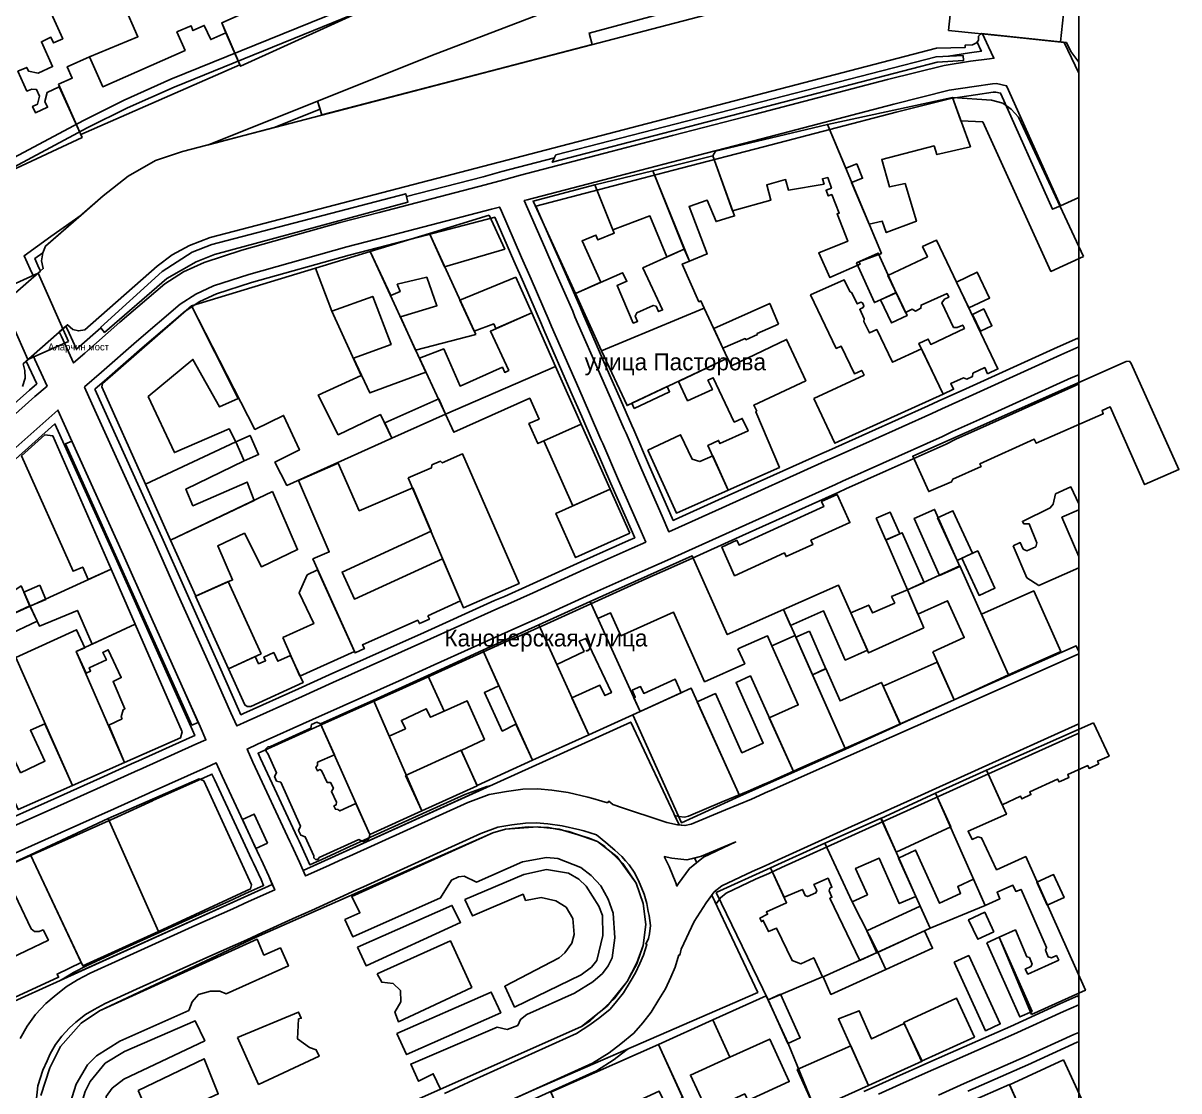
# Model space of a CAD drawing. Extents: x -1571 to 863, y -881 to 2148.
# Drawn here: x 424.8 to 835.6, y 137.2 to 516.7 of the extents above; entities that cross this region are included whole.
import ezdxf

# ---------------------------------------------------------------- set-up
doc = ezdxf.new("R2010")
doc.units = 0
for name, color, linetype in [('AREAS', 62, 'CONTINUOUS'), ('BRIDGES', 34, 'CONTINUOUS'), ('BUILDINGS_CONTEXT', 9, 'CONTINUOUS'), ('LABELS', 7, 'CONTINUOUS'), ('LAND_EDGE', 8, 'CONTINUOUS'), ('ROADS_CITY', 8, 'CONTINUOUS'), ('SIDEWALKS', 9, 'CONTINUOUS'), ('WATER', 5, 'CONTINUOUS')]:
    doc.layers.add(name, color=color, linetype=linetype)

msp = doc.modelspace()

# ---------------------------------------------------------------- linework, layer by layer
at = {"layer": 'AREAS'}
for points in [[(448.4, 504.7), (453.1, 494.1), (482.4, 507), (479.5, 513.6), (484.5, 515.8), (485.2, 514.1), (489.2, 515.9), (491.5, 510.9), (496.9, 513.3), (495.4, 516.8), (502.7, 520), (503.8, 522.7), (496.2, 539.2), (493.5, 538), (495.6, 533.3), (495.4, 531.1), (481.2, 524.2), (478.9, 524.4), (475.8, 530.5), (460.5, 523.5), (465.6, 511.9)], [(529.463, 489), (531, 484.1), (583.045, 497.639), (627.087, 509.15), (626, 513.2), (656.8, 521.5), (656.347, 523.584), (654.898, 526.667), (650.45, 535.767), (634.87, 530.135), (569.703, 505.086)], [(612.9, 467.3), (749.7, 502.9), (759.1, 503.5), (758.9, 505.2), (749.3, 504.8), (614.2, 469.9)], [(452.3, 408.6), (453.8, 406.8), (475.9, 426), (486.3, 431.9), (492.9, 434.5), (561.6, 453.1), (560.8, 456.1), (491.9, 438), (484.9, 435.3), (474.2, 428.4)], [(439.9, 367.2), (484.8, 267.2), (487.05, 268.164), (480.922, 281.953), (469.021, 308.455), (460.424, 327.847), (442.173, 368.174)], [(776.7, 330.9), (781.6, 319.6), (785.8, 316.8), (800, 323.1), (800, 327.1), (794, 341.1), (800, 343.7), (800, 345.9), (797.2, 351.9), (791.8, 349.4), (790.9, 345.8), (789.9, 344.4), (780, 339.6), (780.5, 338.7), (782.4, 338.7), (785.1, 332), (784.7, 330.6), (781.5, 329.2), (780.3, 329.8), (779.2, 332.1)], [(524.328, 215.56), (525.183, 213.584), (532.413, 216.861), (538.343, 219.574), (540.853, 220.678), (582.923, 239.755), (590.425, 242.514), (596.679, 243.631), (602.439, 244.391), (607.594, 244.506), (612.692, 244.062), (618.598, 243.203), (625.493, 241.637), (627.318, 241.18), (630.524, 240.185), (630.542, 240.239), (632.506, 239.588), (632.961, 240.147), (634.387, 238.986), (636.144, 238.441), (636.127, 238.387), (653.551, 232.607), (657.375, 231.825), (657.952, 231.753), (640.8, 268.3)], [(539.2, 198.1), (542, 192), (573.2, 205.8), (577.1, 212.1), (579.6, 213.3), (581.6, 213.5), (586, 211.4), (602.3, 218.6), (610.8, 220.1), (614.9, 219.8), (623, 216.6), (626.7, 213.8), (630.1, 210.1), (632.7, 205.3), (634.5, 200.4), (635.1, 191.6), (634.2, 184.5), (632.8, 181.6), (630.7, 178.9), (627.3, 176), (620.8, 171.9), (603.9, 164.4), (601.6, 162.6), (600.6, 160.4), (596.9, 159), (593.3, 159.9), (562.6, 146.7), (565.4, 140.6), (570.6, 143.3), (573.2, 137.8), (623.3, 160.1), (626.4, 162.1), (634.9, 169.9), (639.5, 176.1), (643, 182.7), (645.2, 188.9), (646.2, 196.4), (645.2, 203.8), (642.7, 211), (636, 220.4), (629, 225.8), (625.7, 227.1), (615.3, 230.2), (607.8, 231.1), (596.3, 230.2), (591.8, 228.9), (541.7, 206.3), (544.5, 200.5)], [(652.638, 220.545), (654.457, 217.009), (656.857, 211.118), (657.193, 210.025), (657.754, 210.902), (661.723, 216.273), (664.249, 218.334), (663.479, 219.974), (660.748, 219.31), (655.425, 219.975)], [(581.8, 205.2), (584.5, 199.4), (602.5, 207.1), (603.4, 204.9), (608.9, 205.9), (614.1, 204.7), (617.8, 202.5), (620.2, 198.5), (620.7, 192.8), (619.8, 189.7), (617.3, 186.3), (615.4, 184.5), (596, 174.4), (599.5, 167), (623.2, 178.5), (626.8, 181.2), (628.7, 183.6), (630.9, 192.4), (630.7, 199.5), (629.4, 202.8), (624.9, 210), (622.3, 212.4), (618.7, 214.6), (610.9, 215.9), (602.8, 214.1)], [(606.543, 137.702), (685.9, 172.2), (669.655, 206.815), (667.646, 204.098), (663.35, 197.373), (658.654, 187.619), (658.253, 185.458), (657.92, 185.519), (656.528, 181.203), (654.989, 177.575), (653.114, 173.496), (650.824, 169.677), (648.017, 165.144), (645.043, 161.399), (641.918, 157.695), (637.208, 153.882), (633.125, 150.766), (627.146, 147.002)], [(543.7, 188.3), (546.7, 181.7), (580.3, 197.1), (577.2, 203.1)], [(550.6, 178.8), (552.3, 175.8), (556.3, 175.4), (558.9, 172.9), (559.1, 168.8), (556.9, 165.2), (558.2, 161.8), (584.3, 174), (576.7, 190.5)], [(557.6, 157.6), (561.1, 150.1), (594.6, 165), (591.2, 172.3)], [(501, 156.2), (508.5, 139.5), (530, 149.5), (529, 151.8), (526.6, 152.6), (522.4, 155.7), (522.7, 162.8), (523.7, 163), (522.7, 165.2)], [(444.6, 126), (445.6, 125), (448.4, 125.3), (453.6, 127.7), (454.3, 135.2), (456.5, 138.2), (460.6, 141.4), (489.4, 155), (486, 162.1), (460.9, 151.2), (454, 147), (448.7, 140.5), (446.9, 137), (445.3, 131.9)], [(465.7, 137.3), (470.9, 125.5), (494.2, 136.1), (489.2, 148.6)]]:
    msp.add_lwpolyline(points, close=True, dxfattribs=at)
for points in [[(574.565, 136.238), (584.788, 141.049), (621.454, 157.598), (626.275, 160.634), (629.792, 163.318), (633.482, 166.305), (635.757, 169.001), (638.183, 172.056), (640.576, 175.923), (642.486, 179.104), (644.011, 182.425), (645.272, 185.397), (646.513, 189.245), (646.193, 189.4), (647.146, 191.381), (647.458, 193.062), (647.766, 195.99), (647.38, 199.543), (647.021, 200.977), (646.548, 203.818), (645.543, 207.082), (643.543, 211.991), (642.048, 214.899), (640.174, 217.588), (638.901, 219.03), (637.637, 220.462), (635.122, 222.709), (631.924, 225.518), (628.613, 228.214), (624.082, 229.62), (622.707, 229.963), (616.402, 231.397), (611.308, 232.138), (607.206, 232.494), (603.361, 232.409), (598.521, 231.769), (593.575, 230.886), (587.477, 228.645), (545.747, 209.722), (543.257, 208.626), (537.387, 205.939), (527.29, 201.365), (527.294, 201.355), (524.567, 200.131), (521.844, 198.897), (521.84, 198.906), (509.892, 193.542), (504.278, 190.935), (491.15, 185.123), (465.09, 173.341), (453.948, 168.214), (450.038, 166.166), (447.025, 164.358), (443.557, 161.601), (441.281, 159.588), (438.536, 156.671), (436.341, 153.632), (434.453, 150.371), (433.368, 147.929), (431.8, 144.518), (429.999, 138.943), (429.408, 133.457)], [(481, 96.8), (623.3, 160.1), (632.4, 167.3), (639.5, 176.1), (642.9, 182.4), (645.2, 188.9), (646.2, 196.4), (645.2, 203.8), (642.7, 211), (638, 218), (631.6, 224.1), (629, 225.8), (618.8, 229.4), (611.6, 230.8), (604.3, 231.1), (596.3, 230.2), (591.8, 228.9), (507.7, 191.8), (452, 165.6), (445.5, 161.3), (438.1, 153), (434.3, 145.4), (431.1, 135.6)], [(423.747, 155.829), (426.259, 160.168), (429.264, 164.329), (432.919, 168.212), (435.843, 170.799), (440.175, 174.242), (444.162, 176.634), (448.652, 178.986), (460.11, 184.259), (486.25, 196.077), (499.322, 201.865), (504.908, 204.458), (514.243, 208.649), (513.395, 210.609), (393.9, 156.5)], [(441.6, 132.8), (443.7, 139.6), (447.7, 146.5), (450.9, 149.7), (459.2, 154.9), (483.7, 165.8), (484.9, 168.9), (487.1, 171.5), (491.4, 172.7), (494.7, 172.7), (497, 171.7), (519.1, 181.6), (516.3, 188), (510.4, 185.5), (508, 191.1), (452, 165.6), (445.5, 161.3), (438.1, 153), (434.3, 145.4), (431.1, 135.6)]]:
    msp.add_lwpolyline(points, dxfattribs=at)
at = {"layer": 'BRIDGES'}
for points in [[(753.765, 514.153), (793.565, 510.053), (795.635, 530.147), (755.835, 534.247)], [(440.914, 403.62), (430.114, 427.82), (415.686, 421.38), (426.486, 397.18)]]:
    msp.add_lwpolyline(points, close=True, dxfattribs=at)
at = {"layer": 'BUILDINGS_CONTEXT'}
for points in [[(506.1, 585.9), (510.2, 576.8), (516.3, 579.6), (517.6, 576.8), (511.5, 574), (528.1, 537.6), (529, 538), (530.4, 534.9), (534.7, 536.9), (535.5, 535.2), (512.8, 524.9), (512, 526.6), (515.8, 528.3), (515.3, 529.6), (511.3, 532), (501.5, 527.7), (503.8, 522.7), (502.7, 520), (495.4, 516.8), (502.1, 501.4), (550.9, 523.6), (551.9, 526.6), (521.5, 593.2)], [(437.4, 495), (445.3, 477.2), (501.8, 501.9), (496.9, 513.3), (491.5, 510.9), (489.2, 515.9), (485.2, 514.1), (484.5, 515.8), (479.5, 513.6), (482.4, 507), (453.1, 494.1), (448.4, 504.7), (440.5, 501.2), (442.3, 497.2)], [(755.1, 490.3), (710.7, 480.7), (717.2, 465.2), (721.1, 466.7), (723.2, 461.6), (719.3, 460.1), (725.5, 445.3), (730.2, 446.3), (731.6, 442.3), (742.3, 446.3), (738.3, 459.7), (732.8, 458.5), (730, 468.3), (748.6, 473.1), (749.6, 470), (761.5, 472.8)], [(801.7, 433.8), (778.6, 483.3), (776, 486.2), (773, 488.3), (769, 489.3), (755.1, 490.3), (758.1, 482), (765.9, 481.7), (790.1, 428.5)], [(710.8, 461.8), (712.1, 458.1), (710.2, 457.3), (711, 455.3), (712.2, 455.8), (714.9, 449.2), (714.1, 448.9), (717.9, 439.2), (707.6, 435.1), (711.6, 426.3), (722.3, 431), (721.9, 431.9), (729.9, 434.9), (710.7, 480.7), (670.9, 471.2), (669.9, 469.6), (677, 450), (690.6, 453.8), (689.1, 459.2), (695.8, 461.1), (696.8, 457.4), (709.5, 459.5), (708.9, 461.4)], [(669.9, 469.6), (648.6, 464.2), (661.7, 432.1), (668, 434.7), (661.5, 451.5), (668, 453.8), (671.1, 446.2), (677.7, 448.2)], [(648.6, 464.2), (628, 459.3), (634.4, 443.3), (647.6, 448.2), (653.6, 433.7), (659.8, 436.4)], [(628, 459.3), (606.1, 453.5), (621.2, 420.6), (630.2, 424.7), (623.5, 439.4), (628.4, 441.4), (629.1, 439.7), (634.9, 442.1)], [(590.5, 448.5), (569.2, 442), (574.6, 430.1), (596, 436.4)], [(585.7, 406), (569.2, 442), (548.2, 435.6), (555.5, 419.9), (558.8, 421.3), (557.8, 423.9), (568.3, 426.4), (571.9, 416.3), (559, 412.3), (564.3, 400.5)], [(767.6, 392.1), (771.3, 393.8), (749.4, 439.6), (744.5, 437.3), (746.2, 433.7), (732.2, 427), (738.4, 413.9), (740.8, 415), (742, 414.4), (743.9, 415.4), (744, 416.5), (753.2, 420.6), (753.8, 419.3), (752.3, 418.6), (751.4, 417.3), (755.5, 408.6), (756.8, 408.5), (758.8, 409.4), (759.4, 408.2), (747.4, 402.5), (746.5, 404.4), (743.2, 402.9), (751.8, 384.9), (755.5, 386.6), (754.5, 388.6), (759.1, 390.7), (760.2, 390.2), (762.2, 391.1), (762.4, 392.3), (766.6, 394.3)], [(568, 392.7), (548.2, 435.6), (528.7, 429.6), (534.5, 414.3), (549.1, 419.6), (555.6, 402.5), (542.2, 397.7), (548.1, 385.3)], [(621.2, 420.6), (630.4, 400.2), (666.9, 415.4), (665.7, 418), (665, 417.7), (659.1, 431.1), (661.7, 432.1), (659.8, 436.4), (645.1, 429.8), (652.1, 414.8), (650.7, 414.2), (649.8, 416.1), (648.8, 416.4), (642.9, 413.7), (642.4, 412.6), (643.2, 410.7), (641.7, 410.1), (635.9, 423.5), (639.4, 425), (637.9, 428)], [(735.071, 420.841), (728.736, 434.966), (721.064, 431.525), (727.4, 417.4)], [(528.7, 429.6), (484.7, 416.2), (507.2, 372.3), (517.4, 377.3), (523, 365), (514.3, 360.7), (518.6, 352.4), (555.9, 369.2), (551.8, 377.6), (536.8, 370.4), (529.7, 384.5), (545, 391.5), (534.5, 414.3)], [(761, 415.5), (768.3, 419), (763.91, 428.157), (756.61, 424.657)], [(599.9, 426.4), (580, 418.2), (585.1, 407.2), (592.1, 409.8), (592.8, 408.2), (605.6, 413.7)], [(705.8, 383.3), (713.3, 367.4), (751.8, 384.9), (744.1, 401), (733.8, 396.2), (728.2, 407.8), (725.6, 406.6), (723.6, 410.7), (723.8, 411.6), (722.2, 415), (723.4, 415.7), (723.6, 416.3), (723.1, 417.3), (722.6, 417.5), (721.3, 416.9), (719.4, 420.9), (718.6, 421.3), (716.6, 425.5), (704.7, 420.1), (713.8, 401.1), (715.6, 401.9), (720.3, 392.1), (722.9, 393.3), (723.7, 391.6)], [(729.588, 418.426), (733.506, 410.187), (739, 412.8), (735.082, 421.039)], [(453, 388.6), (452.8, 387.4), (468.3, 352.8), (500.4, 367.9), (498.1, 372.5), (478.6, 364.1), (469.3, 384), (485.2, 397.2), (494.6, 380.3), (501.3, 383.3), (484.7, 416.2)], [(666.9, 415.4), (630.4, 400.2), (639.5, 380.8), (675.2, 397.7)], [(693.3, 409.7), (690.2, 417.1), (670.3, 408.2), (673.5, 401.2), (681.5, 404.6), (681.7, 404.2), (685.8, 406.1), (685.7, 406.4)], [(762.2, 413.2), (765.1, 407.2), (769.126, 409.146), (766.226, 415.146)], [(575, 377.7), (614, 394.7), (605.6, 413.7), (590.9, 407.2), (597.4, 393.3), (596, 392.6), (595.2, 394.4), (580.1, 387.7), (574.3, 400.9), (565.7, 397.6)], [(685.6, 378.8), (684.5, 380.9), (703, 389.6), (696.2, 404.3), (676.6, 394.9), (675.2, 397.7), (657.7, 389.4), (661, 382.5), (669.8, 386.5), (668.2, 389.8), (670.1, 390.7), (677.6, 374.9), (680.4, 376.2), (682.5, 371.8), (672.5, 367.3), (672, 368.4), (668.2, 366.6), (675.4, 350.7), (693.6, 358.8), (685.2, 378.6)], [(623.2, 374.2), (614, 394.7), (575, 377.7), (577.9, 371.3), (604.9, 383.4), (608.2, 376), (604.6, 374.4), (607.8, 367.3)], [(816.9, 396.5), (741, 362.8), (746.7, 350.2), (754.8, 353.7), (755.2, 354.6), (765.3, 359.1), (764.9, 360.1), (784.2, 368.8), (784.9, 367.4), (808.7, 377.9), (808.3, 379), (811.2, 380.3), (823.4, 352.7), (835.6, 358.1), (818.6, 395.8), (818, 396.6)], [(642, 379.8), (654.6, 385.7), (653.747, 387.522), (641.147, 381.622)], [(555.856, 369.181), (575, 377.7), (572.544, 383.219), (553.4, 374.7)], [(609.874, 368.258), (620.2, 345.1), (633.526, 351.042), (623.2, 374.2)], [(432.6, 370.4), (424.2, 362.9), (442.6, 321.9), (446, 323.4), (448, 319), (456.1, 322.7), (435.4, 370)], [(500.382, 367.942), (503.4, 361.1), (508.518, 363.358), (505.5, 370.2)], [(646.8, 364.9), (657, 342.6), (675.4, 350.7), (669.9, 362.9), (665.3, 360.9), (662.6, 361.8), (658.5, 370.4)], [(503.4, 361.1), (500.4, 367.9), (468.3, 352.8), (477.2, 333), (507, 347.1), (504.5, 353.6), (485.2, 345.2), (482.7, 351.1)], [(561.7, 355.1), (581.3, 308.9), (601.1, 317.5), (581, 363.6), (573.8, 360.4), (573.2, 361), (570.1, 359.7), (570, 358.7)], [(568.7, 306.1), (580.3, 311.4), (573.9, 326.3), (542.6, 312), (538.2, 321.6), (569.8, 336.1), (563.3, 351.6), (544.3, 343.4), (536.8, 360.3), (522.7, 354.2), (533.6, 328.8), (527.8, 326.3), (542.8, 292.9), (546.1, 294.4), (545.4, 295.7), (565.1, 304.5), (565.7, 303.3), (569.2, 304.9)], [(513.4, 350.2), (477.2, 333), (486.2, 313), (499.3, 318.8), (494, 330.9), (503.5, 335.4), (509.5, 323.5), (522.4, 329.6)], [(640.5, 335.4), (633.5, 351.1), (614.165, 342.479), (621.165, 326.779)], [(678.5, 333), (673.1, 330.5), (677.7, 320.3), (695.4, 328.4), (696, 327.1), (705.5, 331.4), (704.8, 332.9), (718.7, 339.2), (714.1, 349.2), (708.6, 346.7), (709.4, 344.9), (679.3, 331.2)], [(727.987, 340.73), (731.403, 332.993), (736.4, 335.2), (732.984, 342.937)], [(757.778, 323.623), (748.8, 343.9), (741.522, 340.677), (750.5, 320.4)], [(762.3, 328.3), (755.3, 343.4), (749.819, 340.859), (756.819, 325.759)], [(731.388, 333.028), (739.1, 315.3), (745.012, 317.872), (737.3, 335.6)], [(758.495, 326.51), (764.6, 313.3), (770.205, 315.89), (764.1, 329.1)], [(678.9, 294.3), (689.4, 298.9), (690.9, 295.4), (699.2, 299.1), (695.1, 308.3), (675.1, 299.4), (662.6, 327.4), (626.4, 311.2), (629.1, 305.1), (633.6, 307.1), (637.3, 299), (656, 307.3), (667, 282.6), (681.3, 289)], [(464.6, 303.1), (456.1, 322.7), (427.3, 309.5), (430.6, 302.4), (444.1, 308), (449.4, 296)], [(517.1, 298.4), (523.2, 284.6), (542.6, 293.4), (529.5, 322.4), (525.8, 320.6), (522.9, 314.2), (528.1, 303.3)], [(748.1, 293.2), (755.7, 276.2), (775.1, 285.1), (757.7, 323.8), (739.1, 315.3), (742.8, 306.6), (753.4, 311.4), (759.3, 298.3)], [(413.6, 309.6), (416.2, 304.5), (427.3, 309.5), (424.1, 316.7)], [(430.8, 316.9), (425.1, 314.5), (427.22, 309.466), (432.92, 311.866)], [(509.447, 292.504), (497.7, 318.3), (486.053, 312.996), (497.8, 287.2)], [(695.1, 308.3), (697.6, 302.6), (709.3, 307.8), (717, 290.3), (724.9, 293.8), (714.6, 317)], [(719, 307.1), (725.3, 292.9), (744.9, 301.8), (739.1, 315.3), (733.5, 312.9), (734.6, 310.6), (726.7, 307.1), (725.4, 309.9)], [(793.615, 293.367), (784, 314.9), (765.485, 306.633), (775.1, 285.1)], [(418.759, 298.981), (429.803, 304.101), (427.244, 309.62), (416.2, 304.5)], [(619.9, 276.9), (625.9, 263.8), (644.1, 272.1), (626.4, 311.2), (608.1, 302.8), (614.5, 288.8), (624.2, 293.4), (622.5, 297), (624.8, 298), (633.9, 278.8), (631.6, 277.7), (629.8, 281.4)], [(443.7, 293.4), (446.7, 294.7), (443.8, 301.1), (422.2, 291.2), (442.4, 245.8), (460.8, 253.9)], [(481.4, 264.8), (464.6, 303.1), (443.7, 293.4), (447.2, 285.7), (448.8, 286.4), (448.3, 287.6), (454.4, 290.4), (453.1, 293), (455.1, 294), (459.7, 284.1), (456.8, 282.7), (461, 273), (460.4, 272.7), (459.7, 270.2), (460, 269.5), (455.3, 267.2), (460.8, 253.9), (480.8, 262.7)], [(608.1, 302.8), (588.2, 293.8), (605.9, 254.7), (625.9, 263.8)], [(704.3, 300.6), (699.5, 298.5), (705.369, 285.086), (710.169, 287.186)], [(717.1, 258.7), (699.2, 299.1), (690.9, 295.4), (700.3, 274.4), (690, 269.8), (698.7, 250.5)], [(507.3, 291.6), (497.8, 287.2), (503.6, 274.4), (504.5, 273.8), (505.7, 273.8), (524.3, 282.3), (519.8, 292), (515.3, 289.9), (513.9, 293), (510.4, 291.4), (511, 290.1), (508.5, 289)], [(580.5, 258.2), (586.2, 245.7), (605.9, 254.7), (600, 267.5), (595.1, 265.1), (588.8, 278.8), (593.9, 281.2), (588.2, 293.8), (568.7, 284.9), (574.5, 272.2), (582.6, 275.9), (588.8, 262.1)], [(749.7, 289.6), (730.5, 281), (736.518, 267.563), (755.718, 276.163)], [(574.5, 272.2), (568.7, 284.9), (549.3, 276.1), (554.9, 263.3), (560.7, 265.9), (559.3, 268.9), (568.1, 273), (569.6, 270)], [(641.9, 276.9), (644.1, 272.1), (658.7, 278.7), (656.6, 283.5), (645.4, 278.5), (644.3, 280.9), (641.3, 279.6), (642.4, 277.1)], [(664.4, 275.5), (679.6, 241.9), (698.7, 250.5), (683.3, 284.7), (678.2, 282.4), (687.9, 260.8), (680.3, 257.4), (670.9, 278.4)], [(705.4, 285.1), (717.1, 258.7), (736.6, 267.6), (729.9, 282.4), (715.2, 275.8), (710.1, 287.3)], [(641.5, 270.9), (658.8, 232.5), (679.6, 241.9), (662.3, 280.3)], [(548, 228.3), (566.5, 236.7), (549.3, 276.1), (530.5, 267.7)], [(423.9, 250.3), (416, 267), (410, 264.2), (411.5, 260.9), (412.2, 261.3), (423.1, 237.2), (442.4, 245.8), (432.5, 267.7), (427.4, 265.4), (432.6, 254.4)], [(547.7, 226.8), (548, 228.3), (543.1, 239.3), (537.4, 236.7), (536.7, 237.2), (535.8, 237.3), (535.3, 238.5), (536.1, 238.9), (536.2, 239.8), (534.4, 243.6), (535.1, 244.8), (534.1, 246.8), (532.9, 246.8), (530.9, 251.1), (530.3, 251.4), (529.4, 251), (528.9, 252.2), (529.5, 253), (529.5, 254), (535.5, 256.7), (530.5, 267.7), (529.2, 268.3), (527.3, 267.4), (527.1, 266.1), (512.8, 259.6), (511.8, 259.5), (511.1, 258.8), (511.2, 257.8), (511.8, 257.1), (514.9, 250.3), (514.2, 248.9), (514.9, 247.3), (516.4, 246.9), (523.4, 231.3), (522.7, 229.8), (523.5, 228.1), (525.1, 227.5), (528.1, 220.8), (528.1, 220), (528.7, 219.5), (529.6, 219.5), (530.1, 220.1), (544.2, 226.5), (545.7, 225.9)], [(805.3, 268), (767.2, 251.2), (772.8, 238.9), (779.3, 242), (779.8, 241), (783, 242.5), (782.6, 243.5), (792.5, 248), (793, 247), (794.7, 247.8), (796.5, 248.6), (796.1, 249.6), (803.2, 252.8), (803.7, 251.8), (807.1, 253.5), (806.7, 254.4), (810.8, 256.2)], [(586.206, 245.686), (580.465, 258.276), (560.759, 249.29), (566.5, 236.7)], [(783.2, 164.4), (802.4, 173), (781.2, 220.5), (770.8, 215.8), (765.5, 227.1), (764.2, 227.5), (762.1, 226.6), (760.7, 229.5), (774.3, 235.5), (767.2, 251.2), (749.1, 243), (766.8, 203.1), (772, 205.5), (771, 207.8), (776.6, 210.3), (777.6, 208.1), (779.5, 208.8), (788.6, 188.2), (788.2, 187.2), (789.2, 184.8), (790.3, 184.5), (792.1, 185.3), (792.9, 183.7), (781.9, 178.7), (781, 180.5), (783, 181.4), (783.4, 182.3), (782.5, 184.6), (781.6, 184.8), (777.5, 194.4), (771.7, 191.8)], [(455.1, 234), (472.9, 193.9), (505.6, 209), (506, 210.5), (489, 247.4), (487.4, 248.1)], [(754.6, 231), (749.1, 243), (729.614, 234.069), (735.114, 222.069)], [(511.7, 225.3), (506.994, 235.614), (502.8, 233.7), (507.506, 223.386)], [(472.9, 193.9), (455.1, 234), (427.5, 221.1), (446, 181.6)], [(729.8, 234.1), (709.8, 225.2), (719.5, 204.4), (724.9, 206.9), (720.7, 216.3), (729.1, 219.9), (736.2, 203.8), (742.1, 206.3)], [(709.8, 225.2), (690.4, 216.5), (695.3, 206), (701.8, 208.8), (702.8, 206.6), (703.6, 206.3), (706.6, 207.6), (706.9, 208.4), (705.9, 210.6), (710.9, 212.8), (712.3, 209.6), (711.6, 209.3), (711.3, 208.3), (712.3, 206), (711.6, 205.7), (722.2, 183.6), (728.6, 186.5), (719.5, 204.4)], [(736, 219.9), (747.2, 195), (766.8, 203.1), (762.6, 212.4), (757, 209.9), (758, 207.4), (750.5, 203.9), (742, 222.8)], [(390.5, 160.4), (392.2, 156.8), (437.4, 177.6), (436.9, 178.7), (445.5, 182.8), (427.5, 221.1), (419.4, 217.4), (418.3, 216.1), (418.4, 214.2), (427.7, 194.8), (428.9, 193.8), (430.5, 193.8), (431.9, 194.4), (433.8, 190.8), (418, 183.2), (416.7, 183.8), (415.1, 183.6), (414, 182.6), (413.5, 181), (395.6, 172.4), (398.3, 166.8), (396.2, 165.8), (397.2, 163.6)], [(690.4, 216.5), (671.2, 207.7), (689.6, 169.6), (708.9, 177.7), (705.8, 184.5), (701.2, 182.4), (698.2, 183.5), (692.6, 195), (689.8, 193.8), (687.9, 197.8), (687.2, 197.4), (686.7, 198.6), (689.4, 200), (689, 200.8), (696.2, 204.1)], [(785.081, 211.342), (788.815, 203.166), (794.8, 205.9), (791.065, 214.076)], [(747.2, 195), (743.6, 202.8), (724.683, 194.069), (728.283, 186.269)], [(769.822, 193.753), (766.6, 200.7), (760.878, 198.047), (764.1, 191.1)], [(745.2, 194.1), (728.568, 186.485), (731.4, 180.3), (748.032, 187.915)], [(767.284, 189.836), (779.013, 163.471), (783.429, 165.435), (771.7, 191.8)], [(731.4, 180.3), (728.6, 186.5), (709.148, 177.715), (711.948, 171.515)], [(755.699, 182.903), (766.9, 158.6), (772.101, 160.997), (760.9, 185.3)], [(687.7, 122.1), (706.3, 130.6), (696.7, 154.1), (688.9, 171), (670, 162.4), (676, 149.2), (690.2, 155.6), (697.1, 140.5), (682.4, 133.8)], [(694, 171.6), (689.6, 169.6), (696.655, 154.079), (701.055, 156.079)], [(744.116, 147.716), (762.905, 156.302), (756.6, 170.1), (737.811, 161.514)], [(725.3, 139.1), (744.3, 147.8), (738, 161.1), (726.3, 155.7), (722, 165.7), (714.6, 162.8)], [(650.7, 153.7), (668.9, 113.5), (687.7, 122.1), (681.3, 136.1), (667.9, 130), (662, 142.8), (676, 149.2), (670, 162.4)], [(642.2, 101.4), (636.9, 112.2), (631.6, 109.6), (625.9, 120.9), (621.8, 123.7), (650.9, 137.1), (653.4, 131.9), (659.3, 134.8), (650.7, 153.7), (612.4, 136.7), (630.7, 96.2)], [(725.304, 139.091), (718.971, 153.264), (699.968, 144.773), (706.3, 130.6)], [(794.6, 148.2), (775.4, 139.4), (781.3, 126.2), (793.9, 131.5), (798, 123.3), (804.5, 126.7)], [(761.844, 117.631), (781.3, 126.2), (775.456, 139.469), (756, 130.9)]]:
    msp.add_lwpolyline(points, close=True, dxfattribs=at)
msp.add_lwpolyline([(420.7, 464.3), (445.8, 476.1), (437.6, 494.1), (433.4, 492.1), (432.5, 488.9), (433.5, 486.8), (429.2, 484.9), (428.2, 487.1), (429.9, 487.9), (430.6, 490.8), (429.6, 493.1), (427.9, 493.3), (426.2, 492.6), (423, 499.6), (426.1, 501), (426.7, 499.7), (430.2, 499), (435.3, 501.3), (431.3, 510.1), (434.7, 511.7), (435.6, 509.7), (438.9, 511.2), (434.2, 521.6)], dxfattribs=at)
at = {"layer": 'LAND_EDGE'}
for points in [[(123.6, 157.4), (132.2, 171.3), (139.8, 179.1), (278.1, 301), (279.2, 301.1), (281.2, 299.9), (284.5, 302.9), (283.6, 304.8), (283.8, 305.9), (410, 417.1), (412.2, 417.5), (414.3, 416.9), (415.9, 415.4), (432, 429.5), (431.4, 432.2), (431.8, 435.1), (432.8, 437.5), (453.3, 455.3), (462.2, 462.3), (471.9, 467.9), (481.5, 471.1), (741.3, 539)], [(800, -57.6), (800, 502.8), (797.2, 506.7), (795.6, 509.8), (765.5, 513), (764.4, 512.1), (764.4, 510.7), (763.7, 509.7), (762.2, 509), (759.7, 508.9), (759.7, 508.1), (749.4, 507.8), (491.3, 440.5), (483.9, 437.7), (477.8, 434.4), (472.5, 430.4), (446.8, 407.7), (444.5, 407.3), (442.5, 407.8), (440.6, 409.5), (424.8, 395.6), (425.4, 393.3), (425.5, 390.5), (424.6, 387.6)]]:
    msp.add_lwpolyline(points, dxfattribs=at)
at = {"layer": 'ROADS_CITY'}
for points in [[(556.032, 525.594), (478.558, 494.017), (461.972, 486.589), (447.605, 479.456), (423.017, 466.309), (420.743, 465.112), (417.423, 462.888), (397.679, 506.483), (385.689, 533.061)], [(419.195, 418.286), (428.612, 426.533), (427.356, 429.297), (425.179, 434.021), (434.639, 440.882), (445.426, 448.463), (453.3, 455.3), (462.2, 462.3), (471.9, 467.9), (481.5, 471.1), (490.7, 473.505), (569.703, 505.086), (634.87, 530.135)], [(589.812, 130.151), (627.146, 147.002), (633.125, 150.766), (637.208, 153.882), (641.918, 157.695), (645.043, 161.399), (648.017, 165.144), (650.824, 169.677), (653.114, 173.496), (654.989, 177.575), (656.528, 181.203), (657.92, 185.519), (658.253, 185.458), (658.654, 187.619), (663.35, 197.373), (667.646, 204.098), (670.477, 207.927), (673.12, 210.083), (683.899, 215.145), (688.57, 217.232), (693.182, 219.337), (719.271, 231.132), (738.972, 240.033), (764.372, 251.533), (800, 267.617), (800, 292.567), (766.765, 277.784), (725.27, 259.386), (703.564, 249.783), (690.559, 243.981), (689.65, 243.577), (683.744, 240.919), (674.412, 237.147), (662.216, 232.017), (660.052, 231.49), (657.375, 231.825), (653.551, 232.607), (636.127, 238.387), (636.144, 238.441), (634.387, 238.986), (632.961, 240.147), (632.506, 239.588), (630.542, 240.239), (630.524, 240.185), (627.318, 241.18), (625.493, 241.637), (618.598, 243.203), (612.692, 244.062), (607.594, 244.506), (602.439, 244.391), (596.679, 243.631), (590.425, 242.514), (582.923, 239.755), (540.853, 220.678), (538.343, 219.574), (532.413, 216.861), (525.183, 213.584), (523.073, 218.46), (520.203, 224.611), (519.605, 225.807), (506.458, 254.092), (504.399, 258.685), (508.16, 260.402), (527.648, 269.197), (538.541, 274.094), (558.439, 282.993), (570.947, 288.597), (597.214, 300.482), (600.7, 301.976), (609.747, 305.997), (627.952, 314.299), (644.941, 321.894), (653.841, 325.894), (661.445, 329.296), (676.951, 336.298), (713.531, 352.789), (716.025, 353.887), (730.339, 360.293), (751.604, 369.822), (755.095, 371.518), (764.742, 375.794), (797.344, 390.595), (800, 391.776), (800, 401.624), (793.656, 398.805), (761.058, 384.006), (751.305, 379.682), (747.796, 377.978), (726.661, 368.507), (712.375, 362.113), (709.869, 361.011), (673.249, 344.502), (657.755, 337.504), (654.32, 335.968), (651.925, 341.499), (644.727, 357.895), (639.106, 370.942), (638.407, 372.441), (634.424, 381.701), (630.518, 390.515), (620.951, 412.339), (620.152, 414.336), (613.621, 429.309), (610.221, 437.008), (602.952, 453.679), (603.957, 453.951), (636.137, 462.346), (657.934, 468.045), (687.233, 475.645), (734.317, 487.941), (753.992, 492.884), (762.846, 494.246), (769.308, 495.128), (770.719, 495.256), (774.335, 494.47), (775.057, 492.893), (793.469, 451.787), (800, 454.713), (800, 498.988), (794.876, 509.877), (765.857, 512.962), (767.975, 508.355), (769.871, 504.216), (768.292, 504.072), (761.554, 503.154), (752.208, 501.716), (732.083, 496.659), (684.967, 484.355), (655.666, 476.755), (633.863, 471.054), (601.643, 462.649), (595.727, 461.045), (589.05, 459.251), (551.366, 449.455), (537.524, 445.844), (502.5, 436.009), (489.17, 431.702), (481.82, 428.352), (475.195, 424.007), (459.253, 410.401), (446.741, 399.39), (442.763, 395.945), (438.446, 405.318), (437.692, 406.942), (428.294, 398.674), (433.329, 387.742), (429.026, 383.977), (414.117, 370.769)], [(420.083, 364.031), (434.974, 377.223), (437.208, 379.177), (439.431, 374.233), (460.424, 327.847), (469.021, 308.455), (480.922, 281.953), (487.716, 266.666), (489.794, 261.977), (486.267, 260.41), (466.073, 251.368), (465.661, 251.162), (453.45, 245.602), (434.669, 237.211), (415.978, 228.915)], [(419.622, 220.685), (438.331, 228.989), (457.15, 237.398), (469.539, 243.038), (469.927, 243.232), (489.933, 252.19), (493.458, 253.757), (495.542, 249.108), (508.795, 220.593), (509.397, 219.389), (512.127, 213.54), (514.243, 208.649), (504.908, 204.458), (499.322, 201.865), (486.25, 196.077), (460.11, 184.259), (448.652, 178.986), (444.162, 176.634), (440.175, 174.242), (435.843, 170.799), (432.919, 168.212), (429.264, 164.329), (426.259, 160.168), (423.747, 155.829)], [(429.408, 133.457), (429.999, 138.943), (431.8, 144.518), (433.368, 147.929), (434.453, 150.371), (436.341, 153.632), (438.536, 156.671), (441.281, 159.588), (443.557, 161.601), (447.025, 164.358), (450.038, 166.166), (453.948, 168.214), (465.09, 173.341), (491.15, 185.123), (504.278, 190.935), (509.892, 193.542), (521.84, 198.906), (521.844, 198.897), (524.567, 200.131), (527.294, 201.355), (527.29, 201.365), (537.387, 205.939), (543.257, 208.626), (545.747, 209.722), (587.477, 228.645), (593.575, 230.886), (598.521, 231.769), (603.361, 232.409), (607.206, 232.494), (611.308, 232.138), (616.402, 231.397), (622.707, 229.963), (624.082, 229.62), (628.613, 228.214), (631.924, 225.518), (635.122, 222.709), (637.637, 220.462), (638.901, 219.03), (640.174, 217.588), (642.048, 214.899), (643.543, 211.991), (645.543, 207.082), (646.548, 203.818), (647.021, 200.977), (647.38, 199.543), (647.766, 195.99), (647.458, 193.062), (647.146, 191.381), (646.193, 189.4), (646.513, 189.245), (645.272, 185.397), (644.011, 182.425), (642.486, 179.104), (640.576, 175.923), (638.183, 172.056), (635.757, 169.001), (633.482, 166.305), (629.792, 163.318), (626.275, 160.634), (621.454, 157.598), (584.788, 141.049), (574.565, 136.238)], [(750.122, 135.685), (759.324, 139.786), (780.64, 149.193), (798.245, 157.196), (800, 157.976), (800, 167.824), (794.555, 165.404), (776.96, 157.407), (755.676, 148.014), (746.478, 143.915), (736.453, 139.503), (728.851, 136.003)]]:
    msp.add_lwpolyline(points, dxfattribs=at)
for points in [[(446.68, 387.374), (446.705, 387.385), (446.682, 387.434), (452.659, 392.61), (465.147, 403.599), (480.605, 416.793), (486.18, 420.448), (492.43, 423.298), (505.1, 427.391), (539.876, 437.156), (553.634, 440.745), (591.35, 450.549), (594.191, 451.313), (594.444, 450.673), (601.979, 433.392), (605.379, 425.691), (611.848, 410.864), (612.649, 408.861), (622.282, 386.885), (626.176, 378.099), (630.193, 368.759), (630.894, 367.258), (636.473, 354.305), (643.675, 337.901), (646.107, 332.285), (641.259, 330.106), (624.248, 322.501), (606.053, 314.203), (597.1, 310.224), (593.586, 308.718), (567.253, 296.803), (554.761, 291.207), (534.859, 282.306), (523.952, 277.403), (504.44, 268.598), (500.735, 266.906), (498.684, 271.534), (491.878, 286.847), (479.979, 313.345), (471.376, 332.753), (450.369, 379.167)], [(652.638, 220.545), (655.425, 219.975), (660.748, 219.31), (665.984, 220.583), (678.114, 225.686), (666.68, 220.317), (661.723, 216.273), (657.754, 210.902), (657.193, 210.025), (656.857, 211.118), (654.457, 217.009)]]:
    msp.add_lwpolyline(points, close=True, dxfattribs=at)
at = {"layer": 'SIDEWALKS'}
for points in [[(552.013, 527.196), (477.378, 496.776), (460.691, 489.302), (446.231, 482.123), (421.611, 468.959), (419.205, 467.693), (418.695, 467.351), (400.412, 507.719), (388.427, 534.287)], [(385.689, 533.061), (397.679, 506.483), (417.423, 462.888), (420.743, 465.112), (423.017, 466.309), (447.605, 479.456), (461.972, 486.589), (478.558, 494.017), (556.032, 525.594)], [(414.117, 370.769), (429.026, 383.977), (433.329, 387.742), (428.294, 398.674), (425.944, 396.606), (429.666, 388.524), (427.044, 386.229), (414.058, 374.725)], [(415.978, 228.915), (434.669, 237.211), (453.45, 245.602), (465.661, 251.162), (466.073, 251.368), (486.267, 260.41), (489.794, 261.977), (487.716, 266.666), (487.05, 268.164), (484.8, 267.2), (439.9, 367.2), (442.173, 368.174), (439.431, 374.233), (437.208, 379.177), (434.974, 377.223), (420.083, 364.031)], [(422.072, 361.785), (436.136, 374.245), (436.696, 372.999), (457.686, 326.621), (466.281, 307.233), (478.183, 280.729), (484.974, 265.449), (485.837, 263.502), (485.044, 263.149), (464.789, 254.08), (464.368, 253.869), (452.216, 248.337), (433.449, 239.951), (414.763, 231.658)], [(420.837, 217.942), (439.551, 226.249), (458.384, 234.663), (470.832, 240.331), (471.211, 240.52), (491.156, 249.451), (491.944, 249.801), (492.813, 247.862), (506.093, 219.29), (506.696, 218.084), (509.391, 212.309), (510.314, 210.174), (503.662, 207.187), (498.083, 204.597), (485.024, 198.815), (458.865, 186.988), (447.328, 181.679), (442.693, 179.252), (438.463, 176.713), (438.361, 176.633), (513.395, 210.609), (512.127, 213.54), (509.397, 219.389), (508.795, 220.593), (495.542, 249.108), (493.458, 253.757), (489.933, 252.19), (469.927, 243.232), (469.539, 243.038), (457.15, 237.398), (438.331, 228.989), (419.622, 220.685)], [(728.851, 136.003), (736.453, 139.503), (746.478, 143.915), (755.676, 148.014), (776.96, 157.407), (794.555, 165.404), (800, 167.824), (800, 170.287), (799.695, 170.972), (793.325, 168.141), (775.734, 160.145), (754.459, 150.756), (745.263, 146.658), (735.221, 142.239), (727.618, 138.738), (723.607, 136.968)], [(760.541, 137.044), (781.866, 146.455), (799.475, 154.459), (800, 154.693), (800, 157.976), (798.245, 157.196), (780.64, 149.193), (759.324, 139.786), (750.122, 135.685)], [(591.068, 127.426), (628.569, 144.353), (634.838, 148.3), (639.063, 151.524), (639.904, 152.205), (606.543, 137.702), (589.812, 130.151)]]:
    msp.add_lwpolyline(points, dxfattribs=at)
for points in [[(437.692, 406.942), (438.446, 405.318), (442.763, 395.945), (446.741, 399.39), (459.253, 410.401), (475.195, 424.007), (481.82, 428.352), (489.17, 431.702), (502.5, 436.009), (537.524, 445.844), (551.366, 449.455), (589.05, 459.251), (595.727, 461.045), (601.643, 462.649), (633.863, 471.054), (655.666, 476.755), (684.967, 484.355), (732.083, 496.659), (752.208, 501.716), (761.554, 503.154), (768.292, 504.072), (769.871, 504.216), (767.975, 508.355), (765.857, 512.962), (765.5, 513), (764.4, 512.1), (764.4, 510.7), (763.914, 510.006), (765.248, 507.104), (765.428, 506.71), (761.123, 506.123), (753.725, 504.984), (758.9, 505.2), (759.1, 503.5), (749.7, 502.9), (612.9, 467.3), (613.697, 468.894), (600.872, 465.548), (594.946, 463.941), (588.284, 462.151), (561.073, 455.078), (561.6, 453.1), (492.9, 434.5), (486.3, 431.9), (475.9, 426), (453.8, 406.8), (452.455, 408.415), (444.768, 401.65), (443.817, 400.827), (441.169, 406.577), (440.041, 409.008)], [(794.876, 509.877), (800, 498.988), (800, 502.8), (797.2, 506.7), (795.6, 509.8)], [(602.952, 453.679), (610.221, 437.008), (613.621, 429.309), (620.152, 414.336), (620.951, 412.339), (630.518, 390.515), (634.424, 381.701), (638.407, 372.441), (639.106, 370.942), (644.727, 357.895), (651.925, 341.499), (654.32, 335.968), (657.755, 337.504), (673.249, 344.502), (709.869, 361.011), (712.375, 362.113), (726.661, 368.507), (747.796, 377.978), (751.305, 379.682), (761.058, 384.006), (793.656, 398.805), (800, 401.624), (800, 404.087), (799.695, 404.772), (792.427, 401.541), (759.83, 386.743), (750.041, 382.403), (746.527, 380.697), (725.435, 371.245), (711.158, 364.855), (708.648, 363.751), (672.015, 347.236), (656.525, 340.241), (655.866, 339.946), (654.675, 342.698), (647.478, 359.091), (641.844, 372.17), (641.145, 373.668), (637.173, 382.901), (633.263, 391.725), (623.718, 413.499), (622.921, 415.493), (616.368, 430.514), (612.968, 438.214), (607.1, 451.671), (636.895, 459.443), (658.69, 465.142), (687.989, 472.742), (735.061, 485.035), (754.587, 489.941), (763.277, 491.277), (769.647, 492.146), (770.532, 492.227), (772.232, 491.857), (772.325, 491.655), (790.731, 450.561), (793.469, 451.787), (775.057, 492.893), (774.335, 494.47), (770.719, 495.256), (769.308, 495.128), (762.846, 494.246), (753.992, 492.884), (734.317, 487.941), (687.233, 475.645), (657.934, 468.045), (636.137, 462.346), (603.957, 453.951)], [(490.7, 473.505), (514.044, 479.606), (530.363, 486.129), (529.463, 489)], [(425.179, 434.021), (427.356, 429.297), (428.612, 426.533), (430.969, 428.597), (430.084, 430.546), (428.934, 433.039), (431.81, 435.125), (432.8, 437.5), (445.426, 448.463), (434.639, 440.882)], [(446.68, 387.374), (450.369, 379.167), (471.376, 332.753), (479.979, 313.345), (491.878, 286.847), (498.684, 271.534), (500.735, 266.906), (504.44, 268.598), (523.952, 277.403), (534.859, 282.306), (554.761, 291.207), (567.253, 296.803), (593.586, 308.718), (597.1, 310.224), (606.053, 314.203), (624.248, 322.501), (641.259, 330.106), (646.107, 332.285), (643.675, 337.901), (636.473, 354.305), (630.894, 367.258), (630.193, 368.759), (626.176, 378.099), (622.282, 386.885), (612.649, 408.861), (611.848, 410.864), (605.379, 425.691), (601.979, 433.392), (594.444, 450.673), (594.191, 451.313), (591.35, 450.549), (553.634, 440.745), (539.876, 437.156), (505.1, 427.391), (492.43, 423.298), (486.18, 420.448), (480.605, 416.793), (465.147, 403.599), (452.659, 392.61), (446.682, 387.434), (446.705, 387.385)], [(450.313, 386.609), (454.632, 390.35), (467.112, 401.332), (482.409, 414.388), (487.633, 417.814), (493.517, 420.496), (505.967, 424.519), (540.661, 434.26), (554.39, 437.842), (592.116, 447.649), (592.451, 447.739), (599.232, 432.186), (602.632, 424.486), (609.079, 409.707), (609.882, 407.701), (619.537, 385.675), (623.427, 376.899), (627.455, 367.532), (628.156, 366.03), (633.722, 353.109), (640.925, 336.702), (642.178, 333.808), (640.032, 332.844), (623.013, 325.236), (604.821, 316.939), (595.9, 312.974), (592.377, 311.464), (566.021, 299.539), (553.536, 293.946), (533.631, 285.044), (522.72, 280.138), (503.2, 271.329), (502.249, 270.895), (501.426, 272.751), (494.617, 288.071), (482.719, 314.567), (474.114, 333.979), (453.104, 380.401)], [(504.399, 258.685), (506.458, 254.092), (519.605, 225.807), (520.203, 224.611), (523.073, 218.46), (524.328, 215.56), (590.686, 245.608), (589.638, 245.421), (581.784, 242.533), (539.629, 223.417), (537.115, 222.311), (531.17, 219.591), (526.724, 217.576), (525.809, 219.691), (522.904, 225.916), (522.307, 227.11), (509.187, 255.338), (508.355, 257.194), (509.4, 257.671), (528.88, 266.462), (539.769, 271.356), (559.664, 280.254), (572.179, 285.861), (598.423, 297.736), (601.9, 299.226), (610.979, 303.261), (629.187, 311.564), (646.168, 319.156), (655.069, 323.157), (662.675, 326.559), (678.185, 333.564), (714.752, 350.049), (717.242, 351.145), (731.565, 357.555), (752.873, 367.103), (756.359, 368.797), (765.97, 373.057), (798.573, 387.859), (800, 388.493), (800, 391.776), (797.344, 390.595), (764.742, 375.794), (755.095, 371.518), (751.604, 369.822), (730.339, 360.293), (716.025, 353.887), (713.531, 352.789), (676.951, 336.298), (661.445, 329.296), (653.841, 325.894), (644.941, 321.894), (627.952, 314.299), (609.747, 305.997), (600.7, 301.976), (597.214, 300.482), (570.947, 288.597), (558.439, 282.993), (538.541, 274.094), (527.648, 269.197), (508.16, 260.402)], [(656.386, 235.089), (657.952, 231.753), (660.052, 231.49), (662.216, 232.017), (674.412, 237.147), (683.744, 240.919), (689.65, 243.577), (690.559, 243.981), (703.564, 249.783), (725.27, 259.386), (766.765, 277.784), (800, 292.567), (800, 293.382), (799.083, 295.442), (765.547, 280.525), (724.055, 262.129), (702.346, 252.525), (689.339, 246.722), (688.426, 246.316), (682.565, 243.679), (673.268, 239.92), (661.274, 234.875), (659.878, 234.535), (657.862, 234.787)], [(669.655, 206.815), (671.104, 203.728), (672.665, 205.841), (674.73, 207.525), (685.149, 212.417), (689.805, 214.498), (694.423, 216.606), (720.507, 228.399), (740.209, 237.3), (765.608, 248.799), (800, 264.325), (800, 267.617), (764.372, 251.533), (738.972, 240.033), (719.271, 231.132), (693.182, 219.337), (688.57, 217.232), (683.899, 215.145), (673.12, 210.083), (670.477, 207.927)], [(663.479, 219.974), (664.249, 218.334), (666.68, 220.317), (678.114, 225.686), (665.984, 220.583)]]:
    msp.add_lwpolyline(points, close=True, dxfattribs=at)
at = {"layer": 'WATER'}
for points in [[(741.3, 539), (481.5, 471.1), (471.9, 467.9), (462.2, 462.3), (453.3, 455.3), (432.8, 437.5), (431.8, 435.1), (431.4, 432.2), (432, 429.5), (415.9, 415.4), (414.3, 416.9), (412.2, 417.5), (410, 417.1), (283.8, 305.9), (283.6, 304.8), (284.5, 302.9), (281.2, 299.9), (279.2, 301.1), (278.1, 301), (139.8, 179.1), (132.2, 171.3), (123.6, 157.4)], [(424.6, 387.6), (425.5, 390.5), (425.4, 393.3), (424.8, 395.6), (440.6, 409.5), (442.5, 407.8), (444.5, 407.3), (446.8, 407.7), (472.5, 430.4), (477.8, 434.4), (483.9, 437.7), (491.3, 440.5), (749.4, 507.8), (759.7, 508.1), (759.7, 508.9), (762.2, 509), (763.7, 509.7), (764.4, 510.7), (764.4, 512.1), (765.5, 513), (795.6, 509.8), (797.2, 506.7), (800, 502.8), (800, 534.7)]]:
    msp.add_lwpolyline(points, dxfattribs=at)

# ---------------------------------------------------------------- texts
at = {"layer": 'LABELS'}
for s, height, p in [('Аларчин мост', 2.5, (433.7, 400.4)), ('улица Пасторова', 6, (624.375, 393.319)), ('Канонерская улица', 6, (574.544, 295.163))]:
    msp.add_text(s, height=height, dxfattribs=at).set_placement(p)

doc.saveas('drawing.dxf')
